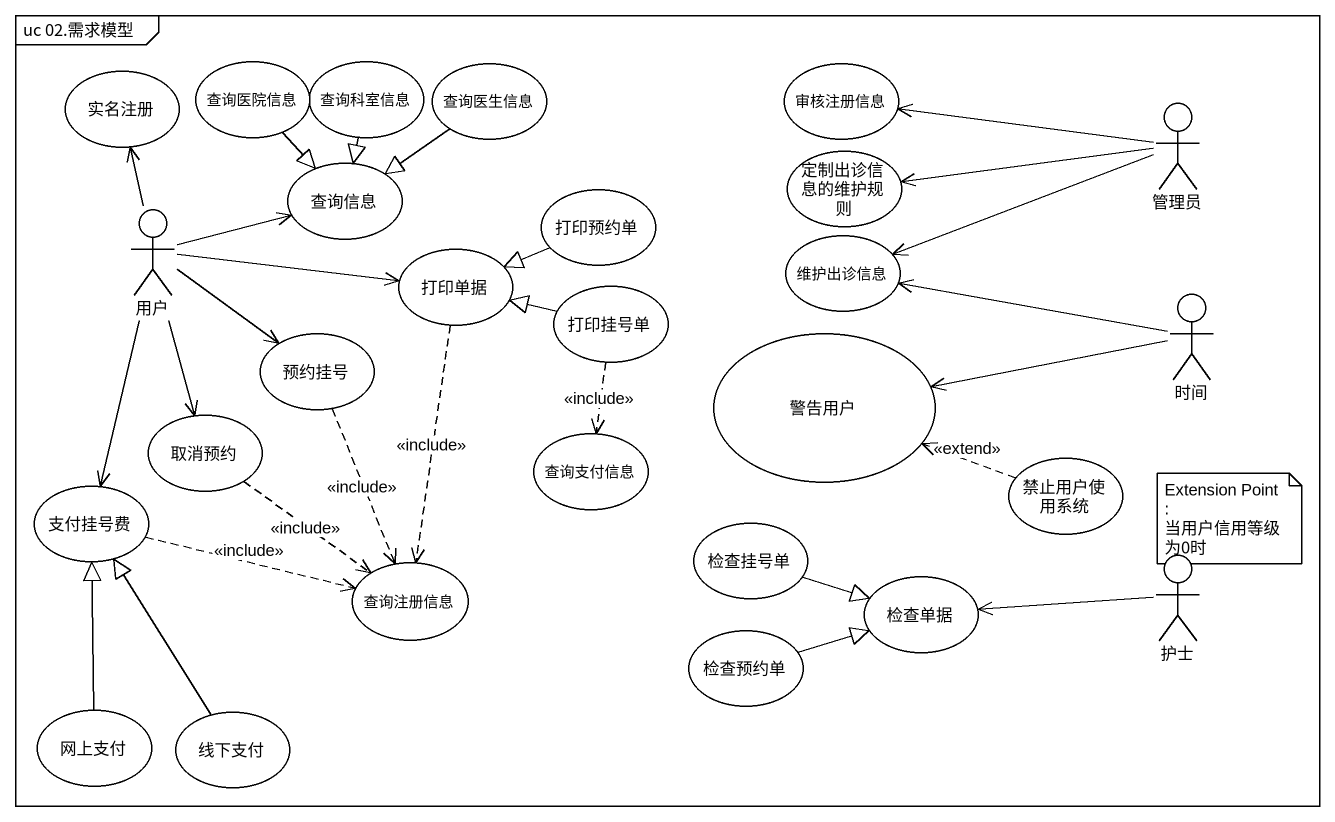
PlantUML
@startuml
mainframe uc 02.需求模型
usecase 实名注册
usecase 查询医院信息
usecase 查询科室信息
usecase 查询医生信息
usecase 审核注册信息
usecase 查询信息
usecase 定制出诊信息的维护规则
actor 管理员
actor 用户
usecase 打印预约单
usecase 打印单据
usecase 打印挂号单
usecase 维护出诊信息
actor 时间
usecase 预约挂号
usecase 警告用户
usecase 取消预约
usecase 查询支付信息
usecase 支付挂号费
usecase 禁止用户使用系统
usecase 查询注册信息
usecase 检查挂号单
usecase 检查单据
actor 护士
usecase 检查预约单
usecase 网上支付
usecase 线下支付
查询医院信息 --|> 查询信息
查询科室信息 --|> 查询信息
查询医生信息 --|> 查询信息
管理员 -left-> 审核注册信息
管理员 -left-> 定制出诊信息的维护规则
管理员 -left-> 维护出诊信息
用户 -up-> 实名注册
用户 -right-> 查询信息
用户 -right-> 打印单据
用户 -right-> 预约挂号
用户 --> 取消预约
用户 --> 支付挂号费
打印预约单 -left-|> 打印单据
打印单据 ..> 查询注册信息 : <<include>>
打印挂号单 -left-|> 打印单据
打印挂号单 ..> 查询支付信息 : <<include>>
时间 -left-> 维护出诊信息
时间 -left-> 警告用户
预约挂号 ..> 查询注册信息 : <<include>>
取消预约 ..> 查询注册信息 : <<include>>
支付挂号费 .right.> 查询注册信息 : <<include>>
禁止用户使用系统 .left.> 警告用户 : <<extend>>
检查挂号单 -right-|> 检查单据
检查单据 <-right- 护士
检查预约单 -right-|> 检查单据
网上支付 -up-|> 支付挂号费
线下支付 -up-|> 支付挂号费
note as N1
  Extension Point : 当用户信用等级为0时
end note
@enduml
